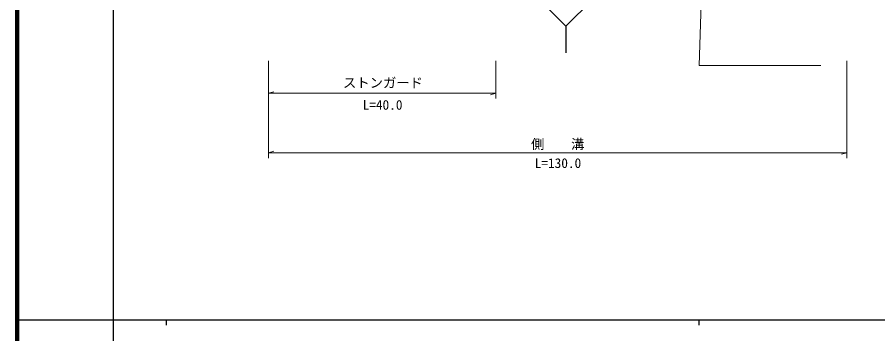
# Model space of a CAD drawing. Units: millimetres, scale not verified. Extents: x 40000 to 680000, y 20000 to 380000.
# Drawn here: x 40000 to 201639, y 202409 to 261798 of the extents above; entities that cross this region are included whole.
import ezdxf
from ezdxf.enums import TextEntityAlignment as Align

# ---------------------------------------------------------------- set-up
doc = ezdxf.new("R2010")
doc.units = ezdxf.units.MM
doc.header["$LTSCALE"] = 1000
for name, color, linetype, lineweight in [('M-STR-HTXT', 7, 'Continuous', 13), ('M-STR-STRC', 7, 'Continuous', 25), ('M-TTL', 2, 'Continuous', 140), ('M-TTL-BAND', 7, 'Continuous', 25)]:
    doc.layers.add(name, color=color, linetype=linetype, lineweight=lineweight)
doc.styles.add('ＭＳ ゴシック', font='')
doc.styles.get('ＭＳ ゴシック').set_extended_font_data('MS Gothic')

# ---------------------------------------------------------------- blocks, each defined once
blk = doc.blocks.new('MARK28C15L14W1')
at = {"color": 7, "linetype": 'Continuous', "lineweight": 13}
blk.add_line((0, 0), (0.014, -0.05), dxfattribs=at)

msp = doc.modelspace()

# ---------------------------------------------------------------- linework, layer by layer
at = {"layer": 'M-STR-HTXT'}
for p, q in [((87222, 253619), (87222, 235369)), ((129916, 246535), (129916, 253619)), ((195816, 235369), (195816, 253619)), ((87222, 247535), (129916, 247535)), ((87222, 236369), (195816, 236369))]:
    msp.add_line(p, q, dxfattribs=at)
msp.add_lwpolyline([(168794, 274135), (168064, 252758), (190939, 252758)], dxfattribs=at)
at = {"layer": 'M-STR-STRC'}
msp.add_line((143071, 260137), (143071, 255137), dxfattribs=at)
msp.add_lwpolyline([(143071, 260137), (148071, 265137), (143071, 270137), (138071, 265137)], close=True, dxfattribs=at)
at = {"layer": 'M-TTL'}
msp.add_line((40000, 380000), (40000, 20000), dxfattribs=at)
at = {"layer": 'M-TTL-BAND'}
for p, q in [((58000, 370000), (58000, 20000)), ((40000, 205000), (579000, 205000)), ((68000, 205000), (68000, 204000)), ((168000, 205000), (168000, 204000))]:
    msp.add_line(p, q, dxfattribs=at)

# ---------------------------------------------------------------- block references
at = {"layer": 'M-STR-HTXT', "xscale": 20000, "yscale": 20000}
for p, rotation in [((87222, 247535), 90), ((129916, 247535), 270), ((87222, 236369), 90), ((195816, 236369), 270)]:
    msp.add_blockref('MARK28C15L14W1', p, dxfattribs=dict(at, rotation=rotation))

# ---------------------------------------------------------------- texts
at = {"layer": 'M-STR-HTXT', "style": 'ＭＳ ゴシック'}
for s, p in [('ストンガード', (101194, 248035)), ('L=40.0', (104882, 243889)), ('L=130.0', (137207, 232960))]:
    msp.add_text(s, height=1833, dxfattribs=at).set_placement(p, align=Align.BOTTOM_LEFT)
at = {"layer": 'M-STR-HTXT', "insert": (136519, 236869), "char_height": 1833, "attachment_point": 7, "style": 'ＭＳ ゴシック'}
msp.add_mtext('\\T3;側溝', dxfattribs=at)

doc.saveas('drawing.dxf')
